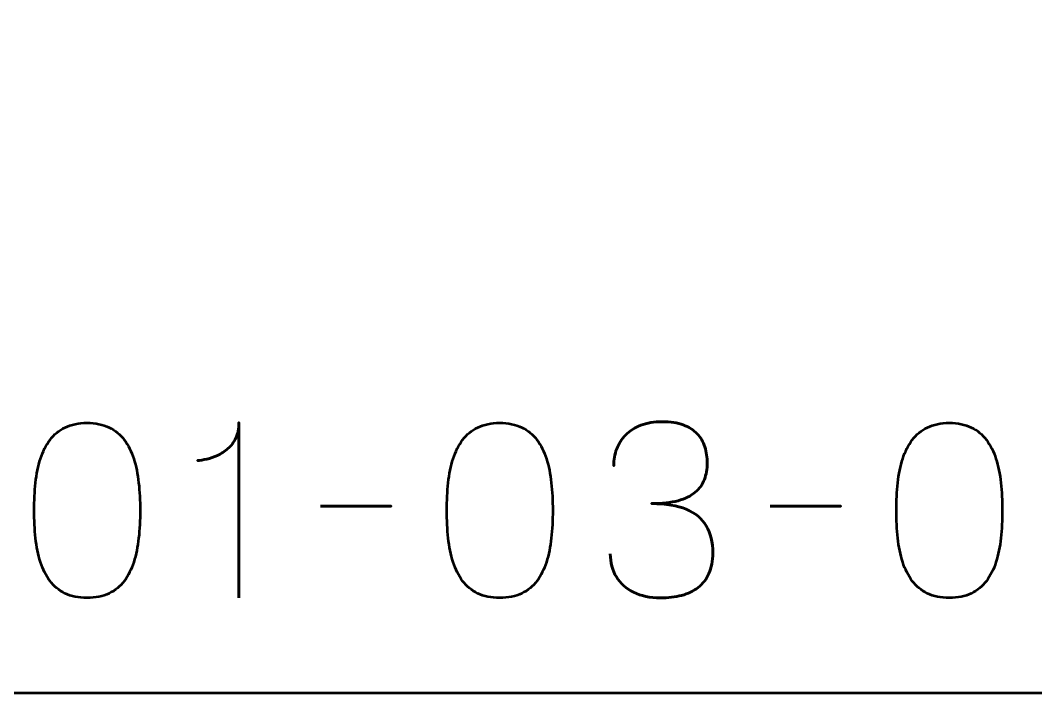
# Model space of a CAD drawing. Header units: centimetres. Extents: x -21 to 0, y -29.7 to 0.
# Drawn here: x -5.831 to -2.292, y -29.7 to -27.358 of the extents above; entities that cross this region are included whole.
import ezdxf

# ---------------------------------------------------------------- set-up
doc = ezdxf.new("R2010")
doc.units = ezdxf.units.CM
doc.header["$MEASUREMENT"] = 0
doc.layers.add('Layer 1', color=7, linetype='Continuous')

msp = doc.modelspace()

# ---------------------------------------------------------------- linework, layer by layer
at = {"layer": 'Layer 1', "color": 22, "lineweight": 53}
msp.add_open_spline([(-21.00003, -29.19995), (-21.00003, -29.19995), (-21.00003, -0.49992), (-21.00003, -0.49992), (-21.00003, -0.49992), (-21.00003, -0.22295), (-20.77694, 0.00004), (-20.49994, 0.00004), (-20.49994, 0.00004), (-20.49994, 0.00004), (-0.50008, 0.00004), (-0.50008, 0.00004), (-0.50008, 0.00004), (-0.22294, 0.00004), (0.00002, -0.22295), (0.00002, -0.49992), (0.00002, -0.49992), (0.00002, -0.49992), (0.00002, -29.19995), (0.00002, -29.19995), (0.00002, -29.19995), (0.00002, -29.47695), (-0.22294, -29.70004), (-0.50008, -29.70004), (-0.50008, -29.70004), (-0.50008, -29.70004), (-20.49994, -29.70004), (-20.49994, -29.70004), (-20.49994, -29.70004), (-20.77694, -29.70004), (-21.00003, -29.47695), (-21.00003, -29.19995)], degree=3, knots=[0, 0, 0, 0, 0.125, 0.125, 0.125, 0.125, 0.25, 0.25, 0.25, 0.25, 0.375, 0.375, 0.375, 0.375, 0.5, 0.5, 0.5, 0.5, 0.625, 0.625, 0.625, 0.625, 0.75, 0.75, 0.75, 0.75, 0.875, 0.875, 0.875, 0.875, 1, 1, 1, 1], dxfattribs=at)
at = {"layer": 'Layer 1', "color": 30, "lineweight": 53}
for points, knots in [([(-5.59832, -29.36992), (-5.56868, -29.36978), (-5.54314, -29.36456), (-5.52183, -29.3544), (-5.52183, -29.3544), (-5.50067, -29.34424), (-5.48303, -29.3297), (-5.46892, -29.31122), (-5.46892, -29.31122), (-5.45495, -29.29259), (-5.44394, -29.27058), (-5.43575, -29.24518), (-5.43575, -29.24518), (-5.42771, -29.21978), (-5.42193, -29.19198), (-5.41868, -29.1615), (-5.41868, -29.1615), (-5.41529, -29.13102), (-5.4136, -29.09899), (-5.41374, -29.06512), (-5.41374, -29.06512), (-5.4136, -29.03139), (-5.41529, -28.99936), (-5.41868, -28.96902), (-5.41868, -28.96902), (-5.42193, -28.93868), (-5.42771, -28.91074), (-5.43575, -28.88534), (-5.43575, -28.88534), (-5.44394, -28.86008), (-5.45495, -28.83807), (-5.46892, -28.8193), (-5.46892, -28.8193), (-5.48303, -28.80068), (-5.50067, -28.78614), (-5.52183, -28.77598), (-5.52183, -28.77598), (-5.54314, -28.76568), (-5.56868, -28.76046), (-5.59832, -28.76032), (-5.59832, -28.76032), (-5.62795, -28.76046), (-5.65349, -28.76568), (-5.6748, -28.77598), (-5.6748, -28.77598), (-5.69596, -28.78614), (-5.7136, -28.80068), (-5.72771, -28.8193), (-5.72771, -28.8193), (-5.74169, -28.83807), (-5.75269, -28.86008), (-5.76088, -28.88534), (-5.76088, -28.88534), (-5.76892, -28.91074), (-5.77471, -28.93868), (-5.77795, -28.96902), (-5.77795, -28.96902), (-5.78134, -28.99936), (-5.78303, -29.03139), (-5.78289, -29.06512), (-5.78289, -29.06512), (-5.78303, -29.09899), (-5.78134, -29.13102), (-5.77795, -29.1615), (-5.77795, -29.1615), (-5.77471, -29.19198), (-5.76892, -29.21978), (-5.76088, -29.24518), (-5.76088, -29.24518), (-5.75269, -29.27058), (-5.74169, -29.29259), (-5.72771, -29.31122), (-5.72771, -29.31122), (-5.7136, -29.3297), (-5.69596, -29.34424), (-5.6748, -29.3544), (-5.6748, -29.3544), (-5.65349, -29.36456), (-5.62795, -29.36978), (-5.59832, -29.36992)], [0, 0, 0, 0, 0.05, 0.05, 0.05, 0.05, 0.1, 0.1, 0.1, 0.1, 0.15, 0.15, 0.15, 0.15, 0.2, 0.2, 0.2, 0.2, 0.25, 0.25, 0.25, 0.25, 0.3, 0.3, 0.3, 0.3, 0.35, 0.35, 0.35, 0.35, 0.4, 0.4, 0.4, 0.4, 0.45, 0.45, 0.45, 0.45, 0.5, 0.5, 0.5, 0.5, 0.55, 0.55, 0.55, 0.55, 0.6, 0.6, 0.6, 0.6, 0.65, 0.65, 0.65, 0.65, 0.7, 0.7, 0.7, 0.7, 0.75, 0.75, 0.75, 0.75, 0.8, 0.8, 0.8, 0.8, 0.85, 0.85, 0.85, 0.85, 0.9, 0.9, 0.9, 0.9, 0.95, 0.95, 0.95, 0.95, 1, 1, 1, 1]), ([(-5.59832, -29.36992), (-5.56868, -29.36978), (-5.54314, -29.36456), (-5.52183, -29.3544), (-5.52183, -29.3544), (-5.50067, -29.34424), (-5.48303, -29.3297), (-5.46892, -29.31122), (-5.46892, -29.31122), (-5.45495, -29.29259), (-5.44394, -29.27058), (-5.43575, -29.24518), (-5.43575, -29.24518), (-5.42771, -29.21978), (-5.42193, -29.19198), (-5.41868, -29.1615), (-5.41868, -29.1615), (-5.41529, -29.13102), (-5.4136, -29.09899), (-5.41374, -29.06512), (-5.41374, -29.06512), (-5.4136, -29.03139), (-5.41529, -28.99936), (-5.41868, -28.96902), (-5.41868, -28.96902), (-5.42193, -28.93868), (-5.42771, -28.91074), (-5.43575, -28.88534), (-5.43575, -28.88534), (-5.44394, -28.86008), (-5.45495, -28.83807), (-5.46892, -28.8193), (-5.46892, -28.8193), (-5.48303, -28.80068), (-5.50067, -28.78614), (-5.52183, -28.77598), (-5.52183, -28.77598), (-5.54314, -28.76568), (-5.56868, -28.76046), (-5.59832, -28.76032), (-5.59832, -28.76032), (-5.62795, -28.76046), (-5.65349, -28.76568), (-5.6748, -28.77598), (-5.6748, -28.77598), (-5.69596, -28.78614), (-5.7136, -28.80068), (-5.72771, -28.8193), (-5.72771, -28.8193), (-5.74169, -28.83807), (-5.75269, -28.86008), (-5.76088, -28.88534), (-5.76088, -28.88534), (-5.76892, -28.91074), (-5.77471, -28.93868), (-5.77795, -28.96902), (-5.77795, -28.96902), (-5.78134, -28.99936), (-5.78303, -29.03139), (-5.78289, -29.06512), (-5.78289, -29.06512), (-5.78303, -29.09899), (-5.78134, -29.13102), (-5.77795, -29.1615), (-5.77795, -29.1615), (-5.77471, -29.19198), (-5.76892, -29.21978), (-5.76088, -29.24518), (-5.76088, -29.24518), (-5.75269, -29.27058), (-5.74169, -29.29259), (-5.72771, -29.31122), (-5.72771, -29.31122), (-5.7136, -29.3297), (-5.69596, -29.34424), (-5.6748, -29.3544), (-5.6748, -29.3544), (-5.65349, -29.36456), (-5.62795, -29.36978), (-5.59832, -29.36992)], [0, 0, 0, 0, 0.05, 0.05, 0.05, 0.05, 0.1, 0.1, 0.1, 0.1, 0.15, 0.15, 0.15, 0.15, 0.2, 0.2, 0.2, 0.2, 0.25, 0.25, 0.25, 0.25, 0.3, 0.3, 0.3, 0.3, 0.35, 0.35, 0.35, 0.35, 0.4, 0.4, 0.4, 0.4, 0.45, 0.45, 0.45, 0.45, 0.5, 0.5, 0.5, 0.5, 0.55, 0.55, 0.55, 0.55, 0.6, 0.6, 0.6, 0.6, 0.65, 0.65, 0.65, 0.65, 0.7, 0.7, 0.7, 0.7, 0.75, 0.75, 0.75, 0.75, 0.8, 0.8, 0.8, 0.8, 0.85, 0.85, 0.85, 0.85, 0.9, 0.9, 0.9, 0.9, 0.95, 0.95, 0.95, 0.95, 1, 1, 1, 1]), ([(-5.06915, -29.36992), (-5.06915, -29.36992), (-5.06915, -28.75947), (-5.06915, -28.75947), (-5.06915, -28.75947), (-5.06929, -28.78021), (-5.07296, -28.79799), (-5.08001, -28.81281), (-5.08001, -28.81281), (-5.08693, -28.82777), (-5.0961, -28.84005), (-5.10739, -28.84992), (-5.10739, -28.84992), (-5.11868, -28.8598), (-5.13081, -28.8677), (-5.14379, -28.87363), (-5.14379, -28.87363), (-5.15678, -28.87942), (-5.16934, -28.88379), (-5.18147, -28.88647), (-5.18147, -28.88647), (-5.19375, -28.88929), (-5.20419, -28.89099), (-5.21308, -28.89155), (-5.21308, -28.89155), (-5.20419, -28.89099), (-5.19375, -28.88929), (-5.18147, -28.88647), (-5.18147, -28.88647), (-5.16934, -28.88379), (-5.15678, -28.87942), (-5.14379, -28.87363), (-5.14379, -28.87363), (-5.13081, -28.8677), (-5.11868, -28.8598), (-5.10739, -28.84992), (-5.10739, -28.84992), (-5.0961, -28.84005), (-5.08693, -28.82777), (-5.08001, -28.81281), (-5.08001, -28.81281), (-5.07296, -28.79799), (-5.06929, -28.78021), (-5.06915, -28.75947), (-5.06915, -28.75947), (-5.06915, -28.75947), (-5.06915, -29.36992), (-5.06915, -29.36992)], [0, 0, 0, 0, 0.0833333, 0.0833333, 0.0833333, 0.0833333, 0.1666667, 0.1666667, 0.1666667, 0.1666667, 0.25, 0.25, 0.25, 0.25, 0.3333333, 0.3333333, 0.3333333, 0.3333333, 0.4166667, 0.4166667, 0.4166667, 0.4166667, 0.5, 0.5, 0.5, 0.5, 0.5833333, 0.5833333, 0.5833333, 0.5833333, 0.6666667, 0.6666667, 0.6666667, 0.6666667, 0.75, 0.75, 0.75, 0.75, 0.8333333, 0.8333333, 0.8333333, 0.8333333, 0.9166667, 0.9166667, 0.9166667, 0.9166667, 1, 1, 1, 1]), ([(-4.15982, -29.36992), (-4.13018, -29.36978), (-4.10464, -29.36456), (-4.08333, -29.3544), (-4.08333, -29.3544), (-4.06217, -29.34424), (-4.04453, -29.3297), (-4.03042, -29.31122), (-4.03042, -29.31122), (-4.01645, -29.29259), (-4.00544, -29.27058), (-3.99725, -29.24518), (-3.99725, -29.24518), (-3.98921, -29.21978), (-3.98343, -29.19198), (-3.98018, -29.1615), (-3.98018, -29.1615), (-3.97679, -29.13102), (-3.9751, -29.09899), (-3.97524, -29.06512), (-3.97524, -29.06512), (-3.9751, -29.03139), (-3.97679, -28.99936), (-3.98018, -28.96902), (-3.98018, -28.96902), (-3.98343, -28.93868), (-3.98921, -28.91074), (-3.99725, -28.88534), (-3.99725, -28.88534), (-4.00544, -28.86008), (-4.01645, -28.83807), (-4.03042, -28.8193), (-4.03042, -28.8193), (-4.04453, -28.80068), (-4.06217, -28.78614), (-4.08333, -28.77598), (-4.08333, -28.77598), (-4.10464, -28.76568), (-4.13018, -28.76046), (-4.15982, -28.76032), (-4.15982, -28.76032), (-4.18945, -28.76046), (-4.21499, -28.76568), (-4.2363, -28.77598), (-4.2363, -28.77598), (-4.25746, -28.78614), (-4.2751, -28.80068), (-4.28921, -28.8193), (-4.28921, -28.8193), (-4.30319, -28.83807), (-4.31419, -28.86008), (-4.32238, -28.88534), (-4.32238, -28.88534), (-4.33042, -28.91074), (-4.33621, -28.93868), (-4.33945, -28.96902), (-4.33945, -28.96902), (-4.34284, -28.99936), (-4.34453, -29.03139), (-4.34439, -29.06512), (-4.34439, -29.06512), (-4.34453, -29.09899), (-4.34284, -29.13102), (-4.33945, -29.1615), (-4.33945, -29.1615), (-4.33621, -29.19198), (-4.33042, -29.21978), (-4.32238, -29.24518), (-4.32238, -29.24518), (-4.31419, -29.27058), (-4.30319, -29.29259), (-4.28921, -29.31122), (-4.28921, -29.31122), (-4.2751, -29.3297), (-4.25746, -29.34424), (-4.2363, -29.3544), (-4.2363, -29.3544), (-4.21499, -29.36456), (-4.18945, -29.36978), (-4.15982, -29.36992)], [0, 0, 0, 0, 0.05, 0.05, 0.05, 0.05, 0.1, 0.1, 0.1, 0.1, 0.15, 0.15, 0.15, 0.15, 0.2, 0.2, 0.2, 0.2, 0.25, 0.25, 0.25, 0.25, 0.3, 0.3, 0.3, 0.3, 0.35, 0.35, 0.35, 0.35, 0.4, 0.4, 0.4, 0.4, 0.45, 0.45, 0.45, 0.45, 0.5, 0.5, 0.5, 0.5, 0.55, 0.55, 0.55, 0.55, 0.6, 0.6, 0.6, 0.6, 0.65, 0.65, 0.65, 0.65, 0.7, 0.7, 0.7, 0.7, 0.75, 0.75, 0.75, 0.75, 0.8, 0.8, 0.8, 0.8, 0.85, 0.85, 0.85, 0.85, 0.9, 0.9, 0.9, 0.9, 0.95, 0.95, 0.95, 0.95, 1, 1, 1, 1]), ([(-4.15982, -29.36992), (-4.13018, -29.36978), (-4.10464, -29.36456), (-4.08333, -29.3544), (-4.08333, -29.3544), (-4.06217, -29.34424), (-4.04453, -29.3297), (-4.03042, -29.31122), (-4.03042, -29.31122), (-4.01645, -29.29259), (-4.00544, -29.27058), (-3.99725, -29.24518), (-3.99725, -29.24518), (-3.98921, -29.21978), (-3.98343, -29.19198), (-3.98018, -29.1615), (-3.98018, -29.1615), (-3.97679, -29.13102), (-3.9751, -29.09899), (-3.97524, -29.06512), (-3.97524, -29.06512), (-3.9751, -29.03139), (-3.97679, -28.99936), (-3.98018, -28.96902), (-3.98018, -28.96902), (-3.98343, -28.93868), (-3.98921, -28.91074), (-3.99725, -28.88534), (-3.99725, -28.88534), (-4.00544, -28.86008), (-4.01645, -28.83807), (-4.03042, -28.8193), (-4.03042, -28.8193), (-4.04453, -28.80068), (-4.06217, -28.78614), (-4.08333, -28.77598), (-4.08333, -28.77598), (-4.10464, -28.76568), (-4.13018, -28.76046), (-4.15982, -28.76032), (-4.15982, -28.76032), (-4.18945, -28.76046), (-4.21499, -28.76568), (-4.2363, -28.77598), (-4.2363, -28.77598), (-4.25746, -28.78614), (-4.2751, -28.80068), (-4.28921, -28.8193), (-4.28921, -28.8193), (-4.30319, -28.83807), (-4.31419, -28.86008), (-4.32238, -28.88534), (-4.32238, -28.88534), (-4.33042, -28.91074), (-4.33621, -28.93868), (-4.33945, -28.96902), (-4.33945, -28.96902), (-4.34284, -28.99936), (-4.34453, -29.03139), (-4.34439, -29.06512), (-4.34439, -29.06512), (-4.34453, -29.09899), (-4.34284, -29.13102), (-4.33945, -29.1615), (-4.33945, -29.1615), (-4.33621, -29.19198), (-4.33042, -29.21978), (-4.32238, -29.24518), (-4.32238, -29.24518), (-4.31419, -29.27058), (-4.30319, -29.29259), (-4.28921, -29.31122), (-4.28921, -29.31122), (-4.2751, -29.3297), (-4.25746, -29.34424), (-4.2363, -29.3544), (-4.2363, -29.3544), (-4.21499, -29.36456), (-4.18945, -29.36978), (-4.15982, -29.36992)], [0, 0, 0, 0, 0.05, 0.05, 0.05, 0.05, 0.1, 0.1, 0.1, 0.1, 0.15, 0.15, 0.15, 0.15, 0.2, 0.2, 0.2, 0.2, 0.25, 0.25, 0.25, 0.25, 0.3, 0.3, 0.3, 0.3, 0.35, 0.35, 0.35, 0.35, 0.4, 0.4, 0.4, 0.4, 0.45, 0.45, 0.45, 0.45, 0.5, 0.5, 0.5, 0.5, 0.55, 0.55, 0.55, 0.55, 0.6, 0.6, 0.6, 0.6, 0.65, 0.65, 0.65, 0.65, 0.7, 0.7, 0.7, 0.7, 0.75, 0.75, 0.75, 0.75, 0.8, 0.8, 0.8, 0.8, 0.85, 0.85, 0.85, 0.85, 0.9, 0.9, 0.9, 0.9, 0.95, 0.95, 0.95, 0.95, 1, 1, 1, 1]), ([(-3.77458, -29.21667), (-3.77444, -29.24715), (-3.76738, -29.27368), (-3.75341, -29.29668), (-3.75341, -29.29668), (-3.73944, -29.31954), (-3.71955, -29.33746), (-3.69358, -29.35031), (-3.69358, -29.35031), (-3.66762, -29.36315), (-3.63643, -29.36964), (-3.60017, -29.36992), (-3.60017, -29.36992), (-3.57293, -29.36992), (-3.54824, -29.3671), (-3.5258, -29.36117), (-3.5258, -29.36117), (-3.5035, -29.35524), (-3.48431, -29.34607), (-3.46809, -29.33351), (-3.46809, -29.33351), (-3.45186, -29.32095), (-3.43944, -29.30473), (-3.43055, -29.28497), (-3.43055, -29.28497), (-3.4218, -29.26507), (-3.41743, -29.24123), (-3.41728, -29.21329), (-3.41728, -29.21329), (-3.41714, -29.17603), (-3.42476, -29.14456), (-3.43986, -29.11902), (-3.43986, -29.11902), (-3.45496, -29.09348), (-3.47839, -29.07429), (-3.50985, -29.06117), (-3.50985, -29.06117), (-3.54132, -29.04804), (-3.58168, -29.04141), (-3.63065, -29.04141), (-3.63065, -29.04141), (-3.5941, -29.04155), (-3.56348, -29.03817), (-3.5385, -29.03125), (-3.5385, -29.03125), (-3.51366, -29.02434), (-3.49377, -29.0146), (-3.47881, -29.0019), (-3.47881, -29.0019), (-3.46385, -28.98934), (-3.45299, -28.97438), (-3.4465, -28.95717), (-3.4465, -28.95717), (-3.43986, -28.94009), (-3.43662, -28.92133), (-3.43676, -28.90086), (-3.43676, -28.90086), (-3.43662, -28.8804), (-3.43944, -28.86149), (-3.44508, -28.844), (-3.44508, -28.844), (-3.45059, -28.8265), (-3.45962, -28.81112), (-3.4719, -28.79799), (-3.4719, -28.79799), (-3.48417, -28.78487), (-3.5004, -28.77457), (-3.5203, -28.76723), (-3.5203, -28.76723), (-3.54033, -28.75989), (-3.56475, -28.75623), (-3.59339, -28.75608), (-3.59339, -28.75608), (-3.6219, -28.75623), (-3.64687, -28.76046), (-3.66804, -28.76864), (-3.66804, -28.76864), (-3.68935, -28.77683), (-3.70685, -28.78798), (-3.72096, -28.80223), (-3.72096, -28.80223), (-3.73493, -28.81648), (-3.74537, -28.83271), (-3.75228, -28.85105), (-3.75228, -28.85105), (-3.75934, -28.8694), (-3.76273, -28.88887), (-3.76273, -28.90933), (-3.76273, -28.90933), (-3.76273, -28.88887), (-3.75934, -28.8694), (-3.75228, -28.85105), (-3.75228, -28.85105), (-3.74537, -28.83271), (-3.73493, -28.81648), (-3.72096, -28.80223), (-3.72096, -28.80223), (-3.70685, -28.78798), (-3.68935, -28.77683), (-3.66804, -28.76864), (-3.66804, -28.76864), (-3.64687, -28.76046), (-3.6219, -28.75623), (-3.59339, -28.75608), (-3.59339, -28.75608), (-3.56475, -28.75623), (-3.54033, -28.75989), (-3.5203, -28.76723), (-3.5203, -28.76723), (-3.5004, -28.77457), (-3.48417, -28.78487), (-3.4719, -28.79799), (-3.4719, -28.79799), (-3.45962, -28.81112), (-3.45059, -28.8265), (-3.44508, -28.844), (-3.44508, -28.844), (-3.43944, -28.86149), (-3.43662, -28.8804), (-3.43676, -28.90086), (-3.43676, -28.90086), (-3.43662, -28.92133), (-3.43986, -28.94009), (-3.4465, -28.95717), (-3.4465, -28.95717), (-3.45299, -28.97438), (-3.46385, -28.98934), (-3.47881, -29.0019), (-3.47881, -29.0019), (-3.49377, -29.0146), (-3.51366, -29.02434), (-3.5385, -29.03125), (-3.5385, -29.03125), (-3.56348, -29.03817), (-3.5941, -29.04155), (-3.63065, -29.04141), (-3.63065, -29.04141), (-3.58168, -29.04141), (-3.54132, -29.04804), (-3.50985, -29.06117), (-3.50985, -29.06117), (-3.47839, -29.07429), (-3.45496, -29.09348), (-3.43986, -29.11902), (-3.43986, -29.11902), (-3.42476, -29.14456), (-3.41714, -29.17603), (-3.41728, -29.21329), (-3.41728, -29.21329), (-3.41743, -29.24123), (-3.4218, -29.26507), (-3.43055, -29.28497), (-3.43055, -29.28497), (-3.43944, -29.30473), (-3.45186, -29.32095), (-3.46809, -29.33351), (-3.46809, -29.33351), (-3.48431, -29.34607), (-3.5035, -29.35524), (-3.5258, -29.36117), (-3.5258, -29.36117), (-3.54824, -29.3671), (-3.57293, -29.36992), (-3.60017, -29.36992), (-3.60017, -29.36992), (-3.63643, -29.36964), (-3.66762, -29.36315), (-3.69358, -29.35031), (-3.69358, -29.35031), (-3.71955, -29.33746), (-3.73944, -29.31954), (-3.75341, -29.29668), (-3.75341, -29.29668), (-3.76738, -29.27368), (-3.77444, -29.24715), (-3.77458, -29.21667)], [0, 0, 0, 0, 0.0227273, 0.0227273, 0.0227273, 0.0227273, 0.0454545, 0.0454545, 0.0454545, 0.0454545, 0.0681818, 0.0681818, 0.0681818, 0.0681818, 0.0909091, 0.0909091, 0.0909091, 0.0909091, 0.1136364, 0.1136364, 0.1136364, 0.1136364, 0.1363636, 0.1363636, 0.1363636, 0.1363636, 0.1590909, 0.1590909, 0.1590909, 0.1590909, 0.1818182, 0.1818182, 0.1818182, 0.1818182, 0.2045455, 0.2045455, 0.2045455, 0.2045455, 0.2272727, 0.2272727, 0.2272727, 0.2272727, 0.25, 0.25, 0.25, 0.25, 0.2727273, 0.2727273, 0.2727273, 0.2727273, 0.2954545, 0.2954545, 0.2954545, 0.2954545, 0.3181818, 0.3181818, 0.3181818, 0.3181818, 0.3409091, 0.3409091, 0.3409091, 0.3409091, 0.3636364, 0.3636364, 0.3636364, 0.3636364, 0.3863636, 0.3863636, 0.3863636, 0.3863636, 0.4090909, 0.4090909, 0.4090909, 0.4090909, 0.4318182, 0.4318182, 0.4318182, 0.4318182, 0.4545455, 0.4545455, 0.4545455, 0.4545455, 0.4772727, 0.4772727, 0.4772727, 0.4772727, 0.5, 0.5, 0.5, 0.5, 0.5227273, 0.5227273, 0.5227273, 0.5227273, 0.5454545, 0.5454545, 0.5454545, 0.5454545, 0.5681818, 0.5681818, 0.5681818, 0.5681818, 0.5909091, 0.5909091, 0.5909091, 0.5909091, 0.6136364, 0.6136364, 0.6136364, 0.6136364, 0.6363636, 0.6363636, 0.6363636, 0.6363636, 0.6590909, 0.6590909, 0.6590909, 0.6590909, 0.6818182, 0.6818182, 0.6818182, 0.6818182, 0.7045455, 0.7045455, 0.7045455, 0.7045455, 0.7272727, 0.7272727, 0.7272727, 0.7272727, 0.75, 0.75, 0.75, 0.75, 0.7727273, 0.7727273, 0.7727273, 0.7727273, 0.7954545, 0.7954545, 0.7954545, 0.7954545, 0.8181818, 0.8181818, 0.8181818, 0.8181818, 0.8409091, 0.8409091, 0.8409091, 0.8409091, 0.8636364, 0.8636364, 0.8636364, 0.8636364, 0.8863636, 0.8863636, 0.8863636, 0.8863636, 0.9090909, 0.9090909, 0.9090909, 0.9090909, 0.9318182, 0.9318182, 0.9318182, 0.9318182, 0.9545455, 0.9545455, 0.9545455, 0.9545455, 0.9772727, 0.9772727, 0.9772727, 0.9772727, 1, 1, 1, 1]), ([(-2.59263, -29.36992), (-2.56299, -29.36978), (-2.53745, -29.36456), (-2.51614, -29.3544), (-2.51614, -29.3544), (-2.49498, -29.34424), (-2.47734, -29.3297), (-2.46323, -29.31122), (-2.46323, -29.31122), (-2.44926, -29.29259), (-2.43825, -29.27058), (-2.43006, -29.24518), (-2.43006, -29.24518), (-2.42202, -29.21978), (-2.41624, -29.19198), (-2.41299, -29.1615), (-2.41299, -29.1615), (-2.4096, -29.13102), (-2.40791, -29.09899), (-2.40805, -29.06512), (-2.40805, -29.06512), (-2.40791, -29.03139), (-2.4096, -28.99936), (-2.41299, -28.96902), (-2.41299, -28.96902), (-2.41624, -28.93868), (-2.42202, -28.91074), (-2.43006, -28.88534), (-2.43006, -28.88534), (-2.43825, -28.86008), (-2.44926, -28.83807), (-2.46323, -28.8193), (-2.46323, -28.8193), (-2.47734, -28.80068), (-2.49498, -28.78614), (-2.51614, -28.77598), (-2.51614, -28.77598), (-2.53745, -28.76568), (-2.56299, -28.76046), (-2.59263, -28.76032), (-2.59263, -28.76032), (-2.62226, -28.76046), (-2.6478, -28.76568), (-2.66911, -28.77598), (-2.66911, -28.77598), (-2.69027, -28.78614), (-2.70791, -28.80068), (-2.72202, -28.8193), (-2.72202, -28.8193), (-2.736, -28.83807), (-2.747, -28.86008), (-2.75519, -28.88534), (-2.75519, -28.88534), (-2.76323, -28.91074), (-2.76902, -28.93868), (-2.77226, -28.96902), (-2.77226, -28.96902), (-2.77565, -28.99936), (-2.77734, -29.03139), (-2.7772, -29.06512), (-2.7772, -29.06512), (-2.77734, -29.09899), (-2.77565, -29.13102), (-2.77226, -29.1615), (-2.77226, -29.1615), (-2.76902, -29.19198), (-2.76323, -29.21978), (-2.75519, -29.24518), (-2.75519, -29.24518), (-2.747, -29.27058), (-2.736, -29.29259), (-2.72202, -29.31122), (-2.72202, -29.31122), (-2.70791, -29.3297), (-2.69027, -29.34424), (-2.66911, -29.3544), (-2.66911, -29.3544), (-2.6478, -29.36456), (-2.62226, -29.36978), (-2.59263, -29.36992)], [0, 0, 0, 0, 0.05, 0.05, 0.05, 0.05, 0.1, 0.1, 0.1, 0.1, 0.15, 0.15, 0.15, 0.15, 0.2, 0.2, 0.2, 0.2, 0.25, 0.25, 0.25, 0.25, 0.3, 0.3, 0.3, 0.3, 0.35, 0.35, 0.35, 0.35, 0.4, 0.4, 0.4, 0.4, 0.45, 0.45, 0.45, 0.45, 0.5, 0.5, 0.5, 0.5, 0.55, 0.55, 0.55, 0.55, 0.6, 0.6, 0.6, 0.6, 0.65, 0.65, 0.65, 0.65, 0.7, 0.7, 0.7, 0.7, 0.75, 0.75, 0.75, 0.75, 0.8, 0.8, 0.8, 0.8, 0.85, 0.85, 0.85, 0.85, 0.9, 0.9, 0.9, 0.9, 0.95, 0.95, 0.95, 0.95, 1, 1, 1, 1]), ([(-2.59263, -29.36992), (-2.56299, -29.36978), (-2.53745, -29.36456), (-2.51614, -29.3544), (-2.51614, -29.3544), (-2.49498, -29.34424), (-2.47734, -29.3297), (-2.46323, -29.31122), (-2.46323, -29.31122), (-2.44926, -29.29259), (-2.43825, -29.27058), (-2.43006, -29.24518), (-2.43006, -29.24518), (-2.42202, -29.21978), (-2.41624, -29.19198), (-2.41299, -29.1615), (-2.41299, -29.1615), (-2.4096, -29.13102), (-2.40791, -29.09899), (-2.40805, -29.06512), (-2.40805, -29.06512), (-2.40791, -29.03139), (-2.4096, -28.99936), (-2.41299, -28.96902), (-2.41299, -28.96902), (-2.41624, -28.93868), (-2.42202, -28.91074), (-2.43006, -28.88534), (-2.43006, -28.88534), (-2.43825, -28.86008), (-2.44926, -28.83807), (-2.46323, -28.8193), (-2.46323, -28.8193), (-2.47734, -28.80068), (-2.49498, -28.78614), (-2.51614, -28.77598), (-2.51614, -28.77598), (-2.53745, -28.76568), (-2.56299, -28.76046), (-2.59263, -28.76032), (-2.59263, -28.76032), (-2.62226, -28.76046), (-2.6478, -28.76568), (-2.66911, -28.77598), (-2.66911, -28.77598), (-2.69027, -28.78614), (-2.70791, -28.80068), (-2.72202, -28.8193), (-2.72202, -28.8193), (-2.736, -28.83807), (-2.747, -28.86008), (-2.75519, -28.88534), (-2.75519, -28.88534), (-2.76323, -28.91074), (-2.76902, -28.93868), (-2.77226, -28.96902), (-2.77226, -28.96902), (-2.77565, -28.99936), (-2.77734, -29.03139), (-2.7772, -29.06512), (-2.7772, -29.06512), (-2.77734, -29.09899), (-2.77565, -29.13102), (-2.77226, -29.1615), (-2.77226, -29.1615), (-2.76902, -29.19198), (-2.76323, -29.21978), (-2.75519, -29.24518), (-2.75519, -29.24518), (-2.747, -29.27058), (-2.736, -29.29259), (-2.72202, -29.31122), (-2.72202, -29.31122), (-2.70791, -29.3297), (-2.69027, -29.34424), (-2.66911, -29.3544), (-2.66911, -29.3544), (-2.6478, -29.36456), (-2.62226, -29.36978), (-2.59263, -29.36992)], [0, 0, 0, 0, 0.05, 0.05, 0.05, 0.05, 0.1, 0.1, 0.1, 0.1, 0.15, 0.15, 0.15, 0.15, 0.2, 0.2, 0.2, 0.2, 0.25, 0.25, 0.25, 0.25, 0.3, 0.3, 0.3, 0.3, 0.35, 0.35, 0.35, 0.35, 0.4, 0.4, 0.4, 0.4, 0.45, 0.45, 0.45, 0.45, 0.5, 0.5, 0.5, 0.5, 0.55, 0.55, 0.55, 0.55, 0.6, 0.6, 0.6, 0.6, 0.65, 0.65, 0.65, 0.65, 0.7, 0.7, 0.7, 0.7, 0.75, 0.75, 0.75, 0.75, 0.8, 0.8, 0.8, 0.8, 0.85, 0.85, 0.85, 0.85, 0.9, 0.9, 0.9, 0.9, 0.95, 0.95, 0.95, 0.95, 1, 1, 1, 1]), ([(-4.78466, -29.05073), (-4.78466, -29.05073), (-4.53828, -29.05073), (-4.53828, -29.05073), (-4.53828, -29.05073), (-4.53828, -29.05073), (-4.78466, -29.05073), (-4.78466, -29.05073)], [0, 0, 0, 0, 0.5, 0.5, 0.5, 0.5, 1, 1, 1, 1]), ([(-3.21747, -29.05073), (-3.21747, -29.05073), (-2.97109, -29.05073), (-2.97109, -29.05073), (-2.97109, -29.05073), (-2.97109, -29.05073), (-3.21747, -29.05073), (-3.21747, -29.05073)], [0, 0, 0, 0, 0.5, 0.5, 0.5, 0.5, 1, 1, 1, 1])]:
    msp.add_open_spline(points, degree=3, knots=knots, dxfattribs=at)

doc.saveas('drawing.dxf')
